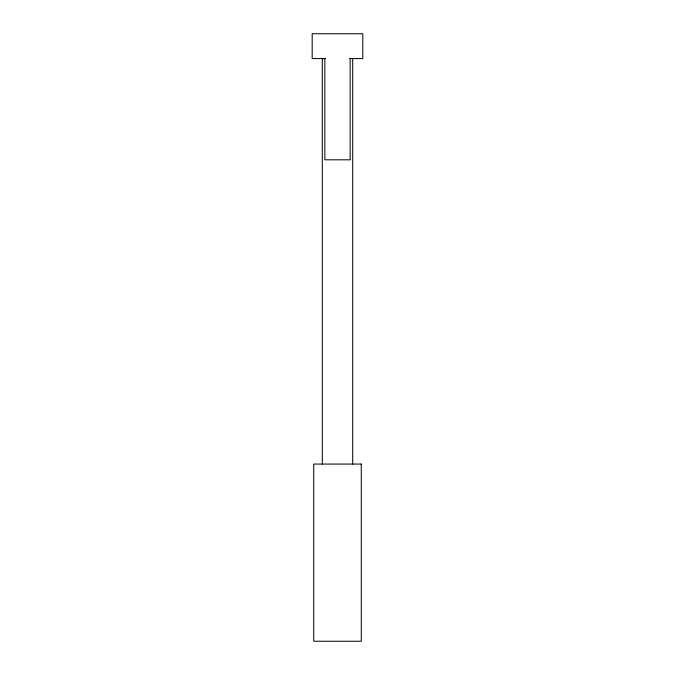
<?xml version="1.0" encoding="UTF-8"?>
<svg xmlns="http://www.w3.org/2000/svg" width="675" height="675" viewBox="0 0 675 675"><rect width="100%" height="100%" fill="white"/><g stroke="black" fill="none" stroke-linecap="round" stroke-linejoin="round"><path stroke-width="1.01" d="M325.451 58.565L312.188 58.565L312.188 33.75L362.812 33.75L362.812 58.565L349.549 58.565M352.696 58.565L352.696 464.062M350.156 58.565L350.156 159.815L324.844 159.815L324.844 58.565M322.304 58.565L322.304 464.062M361.277 464.062L313.723 464.062L313.723 641.25L361.277 641.25L361.277 464.062"/></g></svg>
